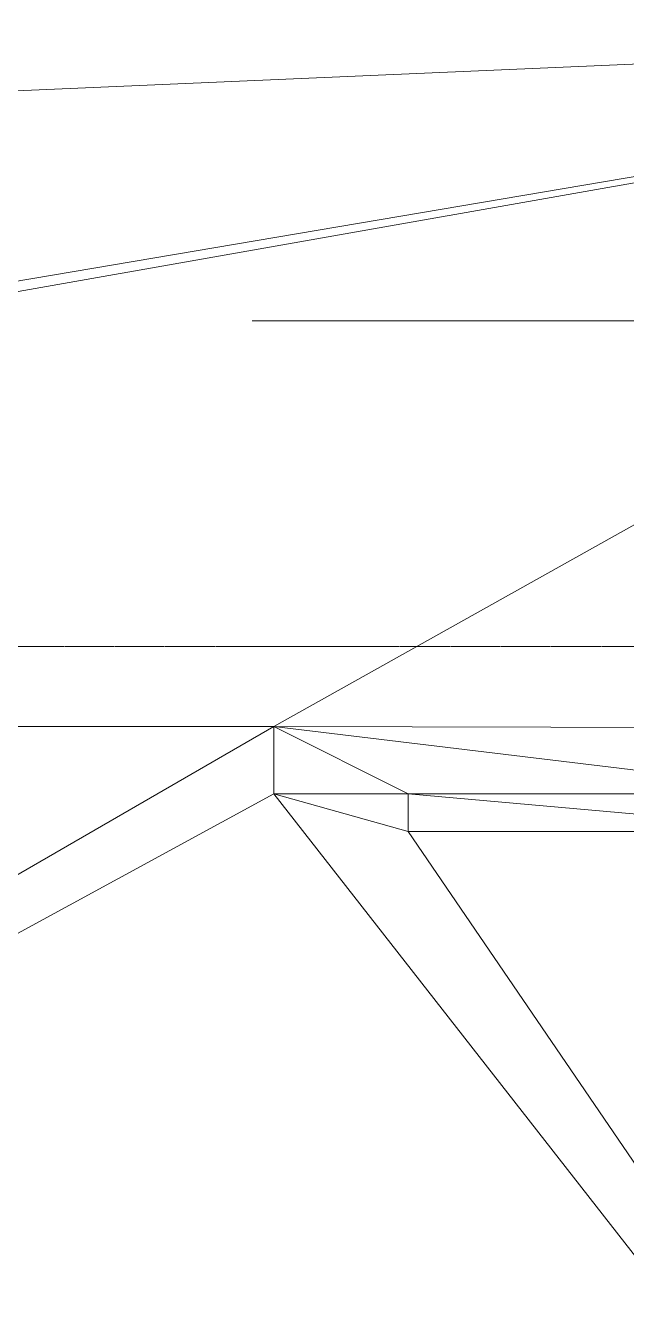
# Model space of a CAD drawing. Header units: millimetres. Extents: x -39236 to 34761, y -46566 to 21446.
# Drawn here: x 18188 to 19621, y 18400 to 21446 of the extents above; entities that cross this region are included whole.
import ezdxf

# ---------------------------------------------------------------- set-up
doc = ezdxf.new("R2010")
doc.units = ezdxf.units.MM
doc.linetypes.add('Center', pattern=[40, 10, -5, 20, -5])
for name, color, linetype, lineweight in [('A-FLOR-LEVL', 51, 'Continuous', 9), ('A-GENM', 13, 'Continuous', 9), ('C-TOPO', 7, 'Continuous', 9), ('G-IMPT', 8, 'Continuous', 9)]:
    doc.layers.add(name, color=color, linetype=linetype, lineweight=lineweight)

# ---------------------------------------------------------------- blocks, each defined once
blk = doc.blocks.new('TREE 7M - Baum_29a_dwg-394111-_3D_')
at = {"layer": 'G-IMPT'}
for p, q in [((-2281.7, 0, 4267.9), (-2279.6, 0, 4217.5)), ((-2239.2, 0, 2651.4), (-2209.1, 0, 2666)), ((-2153.1, 0, 4159.4), (-2130.4, 0, 4142.2)), ((-2134.3, 0, 3661.2), (-2097.5, 0, 3670.5)), ((-2117.7, 0, 1691), (-2073.9, 0, 1681.7)), ((-2087.9, 0, 1725.4), (-2058.4, 0, 1699)), ((-2054.4, 0, 1777.2), (-2036.4, 0, 1725.5)), ((-1967.7, 0, 4773.1), (-1937.9, 0, 4808.9)), ((-1953.8, 0, 1764), (-1920.6, 0, 1752.1)), ((-1941.9, 0, 5048.7), (-1941, 0, 4994.4)), ((-1940.9, 0, 5868.9), (-1915.1, 0, 5826.5)), ((-1929.1, 0, 4914.9), (-1888.1, 0, 4909.7)), ((-1824.3, 0, 4885.9), (-1768.4, 0, 4859.4)), ((-1791.8, 0, 4198.2), (-1772.1, 0, 4128)), ((-1770.3, 0, 4257.9), (-1754.6, 0, 4187.7)), ((-1747.3, 0, 1899.4), (-1685.8, 0, 1932.6)), ((-1737.5, 0, 3066.8), (-1707.9, 0, 3033.7)), ((-1676.8, 0, 5152.4), (-1698.8, 0, 5129.8)), ((-1689, 0, 5094.1), (-1684.4, 0, 5133.8)), ((-1683.2, 0, 5863.9), (-1634.1, 0, 5850.7)), ((-1674.2, 0, 1871.7), (-1641.5, 0, 1892.9)), ((-1535.8, 0, 3090.9), (-1586.2, 0, 3108)), ((-1535.3, 0, 5147.3), (-1483.9, 0, 5151.3)), ((-1502.5, 0, 5238.7), (-1528.7, 0, 5226.8))]:
    blk.add_line(p, q, dxfattribs=at)
for points in [[(-2420.4, 0, 2505.5), (-2398.5, 0, 2539.9), (-2370.7, 0, 2536)], [(-2413, 0, 4538), (-2380.7, 0, 4502.3), (-2359.7, 0, 4512.9)], [(-2385.4, 0, 3264.7), (-2350.9, 0, 3254.2), (-2379.5, 0, 3227.6), (-2317, 0, 3206.5)], [(-2361.6, 0, 1662.8), (-2330.9, 0, 1643), (-2303.7, 0, 1674.8)], [(-2349.2, 0, 2031.2), (-2335.5, 0, 2000.7), (-2349.4, 0, 1963.6)], [(-2340.6, 0, 1912), (-2303.2, 0, 1963.7), (-2222.5, 0, 1957.2)], [(-2334.6, 0, 3948.5), (-2316.5, 0, 3977.7), (-2330.7, 0, 4032)], [(-2311.3, 0, 3337.7), (-2246.4, 0, 3325.8), (-2244.8, 0, 3308.6)], [(-2308.6, 0, 3975), (-2267.3, 0, 3953.9), (-2260.1, 0, 3918.1)], [(-2265.9, 0, 4028.1), (-2248.8, 0, 3955.2), (-2226.2, 0, 3943.3)], [(-2246.3, 0, 2598.4), (-2219.1, 0, 2635.6), (-2187.1, 0, 2613.1), (-2163.8, 0, 2646.2)], [(-2201.9, 0, 3275.6), (-2225.1, 0, 3238.4), (-2191.5, 0, 3204)], [(-2209.8, 0, 4313), (-2204, 0, 4283.9), (-2169.6, 0, 4279.9), (-2216.7, 0, 4252.1)], [(-2210.4, 0, 4669.4), (-2192.4, 0, 4701.3), (-2152.7, 0, 4697.3)], [(-2163, 0, 3799), (-2173.9, 0, 3736.7), (-2203.3, 0, 3760.5)], [(-2194.8, 0, 3482.3), (-2181.1, 0, 3531.3), (-2118.8, 0, 3522.1), (-2099.5, 0, 3469.1), (-2091.7, 0, 3482.4)], [(-2194.6, 0, 4032.1), (-2156, 0, 4012.3), (-2154, 0, 3971.2), (-2189.1, 0, 3938.1)], [(-2192, 0, 1710.7), (-2163.2, 0, 1728), (-2110.4, 0, 1726.7), (-2096.2, 0, 1750.6)], [(-2144.1, 0, 4897.4), (-2144.2, 0, 4820.6), (-2182.2, 0, 4803.3)], [(-2179.6, 0, 3686.3), (-2144.8, 0, 3655.9), (-2144.1, 0, 3612.2)], [(-2093.7, 0, 3279.7), (-2102.1, 0, 3228), (-2121.8, 0, 3220), (-2142.3, 0, 3261), (-2166.1, 0, 3262.3)], [(-2159.7, 0, 2557.5), (-2134, 0, 2521.7), (-2108.3, 0, 2562.8)], [(-2157.4, 0, 3861.3), (-2123.1, 0, 3861.3), (-2133, 0, 3821.5), (-2093.9, 0, 3850.7)], [(-2142.6, 0, 4884.2), (-2127, 0, 4817.9), (-2157.4, 0, 4823.2)], [(-2145.3, 0, 3204.1), (-2110.7, 0, 3189.5), (-2125.6, 0, 3133.9), (-2101.7, 0, 3124.6)], [(-2014.9, 0, 3226.8), (-2064.9, 0, 3296.9), (-2090, 0, 3298.2)], [(-2086.2, 0, 3306.2), (-2053.3, 0, 3311.5), (-2044.7, 0, 3274.4), (-2021.7, 0, 3241.3)], [(-2082.7, 0, 3172.3), (-2057.1, 0, 3144.6), (-2007.8, 0, 3196.3)], [(-2029.6, 0, 4681.6), (-2001.5, 0, 4660.4), (-2047.3, 0, 4635.2)], [(-2042.2, 0, 1600.9), (-1960.3, 0, 1598.4), (-1944.1, 0, 1575.9)], [(-2038.7, 0, 2109.7), (-2015.6, 0, 2146.9), (-1987.5, 0, 2127)], [(-2002.2, 0, 4779.7), (-2032.9, 0, 4718.7), (-2002.4, 0, 4713.4)], [(-2010.7, 0, 1848.8), (-2032.6, 0, 1818.3), (-2024.1, 0, 1783.8), (-1994.7, 0, 1760), (-1999.3, 0, 1718.9)], [(-2000.3, 0, 2502), (-2005, 0, 2464.9), (-1990.9, 0, 2415.9), (-2015.8, 0, 2398.6)], [(-2005.2, 0, 3838.9), (-2013.5, 0, 3787.2), (-1997.1, 0, 3750.1)], [(-2012.4, 0, 1954.8), (-1970.2, 0, 1960.1), (-1958.7, 0, 1984), (-1979.3, 0, 2027.7), (-1912.2, 0, 1964.2)], [(-2010.1, 0, 3340.7), (-1984.9, 0, 3330.1), (-1997.5, 0, 3291.7)], [(-2008.3, 0, 2670.3), (-2003.5, 0, 2617.3), (-1980.9, 0, 2610.7), (-2006.9, 0, 2580.2)], [(-1987.3, 0, 2755.1), (-1983.8, 0, 2785.6), (-1940.3, 0, 2792.2), (-1922.2, 0, 2810.8)], [(-1986.7, 0, 3518.3), (-1982.3, 0, 3491.8), (-1926.4, 0, 3468), (-1931.2, 0, 3522.3), (-1885, 0, 3519.7)], [(-1966.9, 0, 5044.7), (-1957.3, 0, 5022.2), (-1928, 0, 5007.7)], [(-1930.1, 0, 4652.6), (-1949.3, 0, 4697.6), (-1897.7, 0, 4695), (-1885.7, 0, 4683.1)], [(-1926, 0, 3442.8), (-1876.3, 0, 3474.7), (-1861.7, 0, 3468.1), (-1864, 0, 3446.9)], [(-1923.6, 0, 3621.7), (-1895.8, 0, 3617.8), (-1887.1, 0, 3570.1)], [(-1923.2, 0, 2635.9), (-1878.1, 0, 2625.4), (-1861.4, 0, 2568.4), (-1854, 0, 2600.2), (-1822.1, 0, 2593.6)], [(-1920.5, 0, 2149.6), (-1872.6, 0, 2131.1), (-1906.4, 0, 2174.8), (-1852.5, 0, 2192.1), (-1807.3, 0, 2173.6)], [(-1881.1, 0, 4569.1), (-1909.5, 0, 4606.2), (-1844.7, 0, 4680.5), (-1816.3, 0, 4640.8), (-1815.7, 0, 4685.8)], [(-1903.6, 0, 3770.1), (-1880.8, 0, 3750.3), (-1782.9, 0, 3737.2), (-1730.6, 0, 3690.8), (-1700.2, 0, 3692.2)], [(-1858.1, 0, 4130.6), (-1845.5, 0, 4088.2), (-1867.1, 0, 4037.8), (-1901.5, 0, 4044.4), (-1863.6, 0, 3986.2)], [(-1898.5, 0, 3616.4), (-1878.2, 0, 3672.1), (-1842.6, 0, 3672.2)], [(-1861.7, 0, 2748.6), (-1868.9, 0, 2704.9), (-1896.8, 0, 2714.1), (-1874, 0, 2691.6)], [(-1870.6, 0, 1686), (-1878, 0, 1656.8), (-1839.8, 0, 1659.5), (-1836.4, 0, 1696.6), (-1821.5, 0, 1670.1), (-1804.1, 0, 1658.2)], [(-1876.2, 0, 2104.6), (-1836.6, 0, 2106), (-1822.1, 0, 2107.4)], [(-1874.9, 0, 3468.1), (-1822.6, 0, 3501.3), (-1831.1, 0, 3539.7), (-1820.7, 0, 3547.6), (-1785.1, 0, 3550.3)], [(-1828.6, 0, 4188.9), (-1854.3, 0, 4223.3), (-1849.6, 0, 4260.4)], [(-1778.7, 0, 2283.6), (-1809.2, 0, 2290.2), (-1841.7, 0, 2259.7)], [(-1755.1, 0, 5578.9), (-1816.9, 0, 5559), (-1840.6, 0, 5557.6)], [(-1838, 0, 2035.8), (-1803, 0, 1992.1), (-1795.5, 0, 2019.9)], [(-1834.1, 0, 2836.1), (-1829.2, 0, 2779.1), (-1820.3, 0, 2800.3)], [(-1777.2, 0, 3314.5), (-1830.3, 0, 3327.7), (-1805.7, 0, 3281.3)], [(-1770.9, 0, 3331.7), (-1782.5, 0, 3313.2), (-1829, 0, 3330.3), (-1798.1, 0, 3295.9)], [(-1801.7, 0, 2637.4), (-1769.9, 0, 2632.1), (-1746.6, 0, 2661.3), (-1766.9, 0, 2687.8)], [(-1735.8, 0, 3444.4), (-1787.5, 0, 3456.2), (-1745.8, 0, 3489.4), (-1759.5, 0, 3518.6), (-1723.4, 0, 3494.8), (-1710, 0, 3565), (-1700.2, 0, 3530.6)], [(-1769.8, 0, 2540.7), (-1741, 0, 2559.3), (-1674.9, 0, 2558), (-1619.3, 0, 2550.2)], [(-1743.7, 0, 4727), (-1730, 0, 4696.5), (-1747.5, 0, 4635.5), (-1687.1, 0, 4659.5), (-1681.2, 0, 4622.4)], [(-1712.9, 0, 2620.3), (-1745.5, 0, 2593.7), (-1694.6, 0, 2550.1), (-1680.9, 0, 2519.6)], [(-1675.5, 0, 2274.5), (-1690.5, 0, 2302.3), (-1713.7, 0, 2262.5), (-1737.7, 0, 2278.4)], [(-1720, 0, 4733.6), (-1694.4, 0, 4703.2), (-1667.3, 0, 4740.3), (-1642.1, 0, 4735)], [(-1715.4, 0, 2046.5), (-1668.7, 0, 2022.7), (-1638.8, 0, 2046.6)], [(-1633.4, 0, 3084.1), (-1656.4, 0, 3115.9), (-1677.2, 0, 3098.6), (-1714, 0, 3084)], [(-1713, 0, 3743.9), (-1659.7, 0, 3720.1), (-1664.5, 0, 3767.8)], [(-1712.2, 0, 4819.8), (-1709.1, 0, 4868.8), (-1659, 0, 4878.1), (-1636.2, 0, 4855.6)], [(-1710.9, 0, 2336.7), (-1660.8, 0, 2344.7), (-1655.3, 0, 2330.2)], [(-1693.3, 0, 3669.7), (-1707.8, 0, 3591.5), (-1686, 0, 3627.3)], [(-1694.1, 0, 5641.3), (-1698.8, 0, 5608.2), (-1689.5, 0, 5606.8), (-1697, 0, 5581.7)], [(-1688.9, 0, 3482.9), (-1666.5, 0, 3486.9), (-1655.4, 0, 3457.7)], [(-1666.1, 0, 2021.4), (-1669.1, 0, 1961.8), (-1644.9, 0, 1940.6)], [(-1661.7, 0, 2396.4), (-1614.1, 0, 2392.5), (-1597.2, 0, 2409.7)], [(-1631.6, 0, 2491.8), (-1629.7, 0, 2456.1), (-1657.8, 0, 2401.7)], [(-1571.8, 0, 2711.9), (-1648, 0, 2689.2), (-1647.3, 0, 2723.7)], [(-1612.7, 0, 5114), (-1643.9, 0, 5164.3), (-1577.4, 0, 5217.4), (-1631.8, 0, 5229.3)], [(-1637.9, 0, 1993.6), (-1611.6, 0, 2004.3), (-1597.6, 0, 2034.8)], [(-1631.2, 0, 2710.5), (-1613.7, 0, 2688), (-1564.7, 0, 2681.4)], [(-1571.4, 0, 5249.2), (-1622.9, 0, 5169.7), (-1599.7, 0, 5123.3)], [(-1529.3, 0, 3661.9), (-1569.5, 0, 3612.9), (-1578.2, 0, 3582.4), (-1597.3, 0, 3618.1), (-1618.5, 0, 3624.7)], [(-1578.2, 0, 1981.8), (-1611, 0, 1964.5), (-1602.2, 0, 1914.2)], [(-1606.4, 0, 2327.6), (-1600.5, 0, 2287.8), (-1534.2, 0, 2277.3)], [(-1602, 0, 2460.1), (-1587.5, 0, 2462.7), (-1551.4, 0, 2433.6), (-1562.5, 0, 2388.6)], [(-1596.9, 0, 5834.9), (-1601.5, 0, 5797.7), (-1532.3, 0, 5762.1), (-1538.6, 0, 5747.5)], [(-1557.8, 0, 2584.7), (-1550.4, 0, 2537), (-1578.8, 0, 2495.9), (-1592.5, 0, 2523.7)], [(-1562.5, 0, 4389.3), (-1578.5, 0, 4401.2), (-1539.8, 0, 4456.9), (-1505.1, 0, 4435.8)], [(-1574.6, 0, 3281.6), (-1528.5, 0, 3293.6), (-1542.2, 0, 3237.9), (-1532.5, 0, 3211.4)], [(-1573.6, 0, 2099.7), (-1554.3, 0, 2049.4), (-1530.7, 0, 2060)], [(-1552.7, 0, 4757.7), (-1552.2, 0, 4808), (-1567.3, 0, 4845.1)], [(-1559.2, 0, 6032.3), (-1519.4, 0, 6021.8), (-1466.9, 0, 6044.4)]]:
    blk.add_polyline3d(points, dxfattribs=at)
blk = doc.blocks.new('TREE 7M - TREE 7M-394112-_3D_')
blk.add_blockref('TREE 7M - Baum_29a_dwg-394111-_3D_', (10.2, 0))

msp = doc.modelspace()

# ---------------------------------------------------------------- linework, layer by layer
at = {"layer": 'A-FLOR-LEVL', "linetype": 'Center'}
for p, q in [((65.9, 19966.5), (24734.9, 19966.5)), ((65.9, 19966.5, 3000), (24734.9, 19966.5, 3000)), ((65.9, 19966.5, 5780), (24734.9, 19966.5, 5780)), ((24734.9, 19966.5, -2040), (65.9, 19966.5, -2040)), ((24734.9, 19966.5, 6700), (65.9, 19966.5, 6700)), ((24734.9, 19966.5, 8830.1), (65.9, 19966.5, 8830.1))]:
    msp.add_line(p, q, dxfattribs=at)

# ---------------------------------------------------------------- block references
at = {"layer": 'A-GENM'}
msp.add_blockref('TREE 7M - TREE 7M-394112-_3D_', (21138.9, 20742.5, -500), dxfattribs=at)

# ---------------------------------------------------------------- meshes
at = {"layer": 'C-TOPO'}
mesh = msp.add_polyface(dxfattribs=at)
corners = [(2239.4, 3143.8, 380), (2635.1, 411.6, 380), (34760.8, -1911.4, -1460), (24236.7, 17005.5, -1120), (21766.1, 21446.4, -650), (2239.4, 20601.9, 50), (2239.4, 17005.5, -260), (5600.4, 17005.5, -260), (5649.4, 17005.5, -242.5), (5649.4, 16881.3, -259.3), (5649.4, 13737.5, -196.9), (5649.4, 5994.5, -47.6), (5765.4, 5994.5, -47.6), (5802.4, 5994.5, -48.9), (5802.4, 3529.3), (4323, 3369.2, 157.8), (2239.4, 12213.4, 202.1), (24120.4, 17005.5, -1120), (24199.9, 16855.5, -1050), (24250.6, 16759.8, -1120), (29883.4, 6134.5, -1320), (29031.5, 6042.3, -1166.4), (23673.4, 5462.7, -1209.5), (23098.2, 5400.4, -1185.4), (22251, 5308.8, -1092.1), (20820.4, 5154, -900), (20820.4, 5994.5, -900), (15565.4, 5994.5, -385.7), (14690.2, 5994.5, -300), (14547.7, 5994.5, -297.1), (14392.4, 5994.5, -293.8), (14392.4, 6134.5, -293.8), (14392.4, 10751.9, -240.5), (14392.4, 10947.5, -239.6), (14402.4, 10947.5, -240.9), (14402.4, 11632.5, -237.7), (14335.6, 11632.5, -229.2), (11963.2, 11632.5, -179.8), (9844.4, 11632.5, -179.8), (9844.4, 17005.5, -160), (13989, 17005.5, -160), (20820.4, 17005.5, -160), (21450.9, 17005.5, -160), (24059.3, 17005.5, -160), (31772.2, 2762.8, -1460), (5880.4, 17005.5, -160), (5880.4, 19615.5, -160), (6040.4, 19615.5, -160), (6040.4, 19775.5, -160), (11900.4, 19775.5, -160), (11900.4, 19615.5, -160), (12290.4, 19615.5, -160), (12290.4, 19775.5, -160), (18780.4, 19775.5, -160), (18780.4, 19615.5, -160), (19100.4, 19615.5, -160), (19100.4, 19525.5, -160), (20110.4, 19525.5, -160), (20110.4, 19615.5, -160), (20430.4, 19615.5, -160), (20430.4, 19772, -160), (23469.1, 17635.5, -160), (23786.4, 17635.5, -160), (9890.3, 6134.5, -200), (9834.4, 1361.1, -200), (14690.5, -116.9, -300)]
mesh.append_faces([[corners[k] for k in face] for face in [(0, 1, 15), (14, 1, 64), (1, 14, 15), (1, 65, 64), (12, 10, 11), (63, 13, 14), (13, 10, 12), (14, 64, 63), (0, 15, 16), (63, 30, 31), (30, 63, 64), (63, 31, 37), (37, 31, 32), (38, 63, 37), (33, 36, 37), (32, 33, 37), (63, 38, 13), (64, 65, 30), (13, 38, 10), (45, 8, 9), (46, 8, 45), (5, 6, 46), (7, 46, 6), (46, 7, 8), (5, 46, 48), (9, 10, 45), (47, 45, 39), (45, 10, 39), (51, 40, 52), (39, 40, 50), (38, 39, 10), (51, 50, 40), (47, 39, 48), (48, 46, 47), (49, 50, 52), (48, 39, 49), (52, 50, 51), (5, 49, 4), (39, 50, 49), (48, 49, 5), (40, 53, 52), (47, 46, 45), (4, 49, 52), (36, 33, 35), (28, 29, 65), (28, 65, 27), (25, 65, 24), (27, 65, 25), (34, 35, 33), (26, 27, 25), (29, 30, 65), (24, 65, 23), (44, 2, 20), (23, 2, 22), (65, 2, 23), (22, 2, 44), (20, 21, 44), (22, 44, 21), (3, 19, 20), (20, 2, 3), (65, 1, 2), (54, 56, 55), (56, 54, 41), (55, 57, 58), (57, 55, 56), (56, 41, 57), (54, 55, 53), (53, 58, 60), (58, 53, 55), (59, 60, 58), (60, 59, 4), (58, 57, 59), (53, 60, 4), (57, 41, 59), (53, 40, 54), (42, 61, 59), (61, 42, 43), (4, 61, 62), (4, 59, 61), (62, 17, 3), (62, 61, 43), (3, 17, 18), (62, 3, 4), (43, 17, 62), (18, 19, 3), (42, 59, 41), (40, 41, 54), (53, 4, 52)]])

doc.saveas('drawing.dxf')
